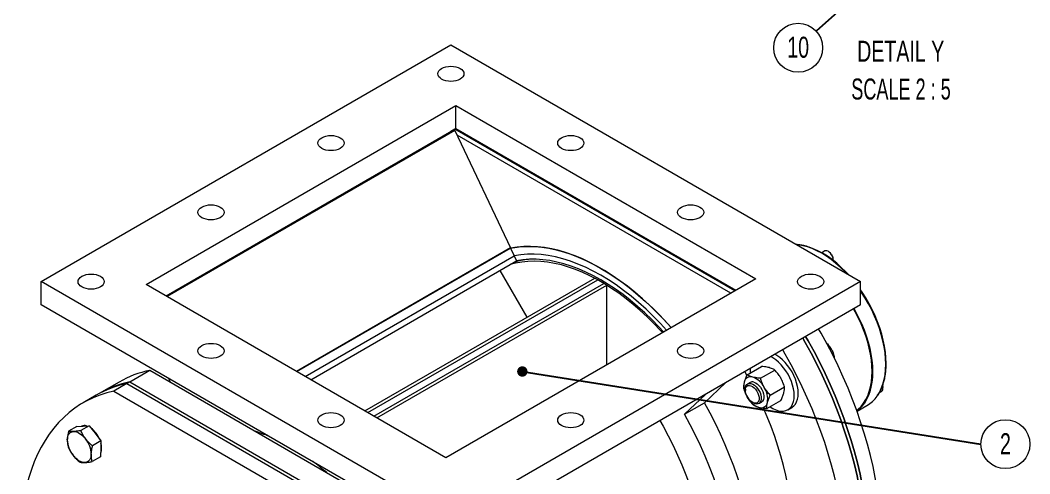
# Model space of a CAD drawing. Header units: millimetres. Extents: x -9396 to 24219, y -4763 to 12641.
# Drawn here: x 543 to 1053, y -635 to -406 of the extents above; entities that cross this region are included whole.
import ezdxf

# ---------------------------------------------------------------- set-up
doc = ezdxf.new("R2010")
doc.units = ezdxf.units.MM
doc.header["$LTSCALE"] = 1000
doc.header["$MEASUREMENT"] = 0
doc.linetypes.add('SLD-Solid', pattern=[0])
for name, color, linetype in [('dim', 1, 'Continuous'), ('FRAME', 179, 'SLD-Solid'), ('text', 7, 'Continuous')]:
    doc.layers.add(name, color=color, linetype=linetype)
doc.styles.add('SLDTEXTSTYLE2', font='TXT', dxfattribs={"width": 0.7})
doc.styles.add('SLDTEXTSTYLE3', font='TXT', dxfattribs={"width": 0.645455})
doc.styles.get("Standard").update_dxf_attribs({"font": 'romans.shx'})
doc.dimstyles.new('ISO-25', dxfattribs={"dimtxt": 2.5, "dimasz": 2.5, "dimexe": 1.25, "dimexo": 0.625, "dimtad": 1, "dimtxsty": 'Standard', "dimcen": 2.5, "dimadec": 0, "dimazin": 0, "dimtfac": 1, "dimtmove": 0, "dimatfit": 3, "dimfxl": 0, "dimarcsym": 0})

# ---------------------------------------------------------------- blocks, each defined once
blk = doc.blocks.new('SW_NOTE_21')
at = {"color": 0, "linetype": 'Continuous', "lineweight": 0, "attachment_point": 2}
for s, insert, char_height, style in [('DETAIL Y', (4.53, 2.73), 2.117, 'SLDTEXTSTYLE2'), ('SCALE 2 : 5', (4.56, -1.09), 2.1167, 'SLDTEXTSTYLE3')]:
    blk.add_mtext(s, dxfattribs=dict(at, insert=insert, char_height=char_height, style=style))
blk = doc.blocks.new('SW_NOTE_22')
at = {"color": 0, "linetype": 'SLD-Solid', "lineweight": 0}
blk.add_circle((-1.83, -1.66), 2.47, dxfattribs=at)
at = {"color": 0, "linetype": 'Continuous', "lineweight": 0, "insert": (-1.83, -0.55), "char_height": 2.117, "attachment_point": 2, "style": 'SLDTEXTSTYLE2'}
blk.add_mtext('10', dxfattribs=at)
blk = doc.blocks.new('SW_NOTE_3')
at = {"color": 0, "linetype": 'SLD-Solid', "lineweight": 0}
blk.add_circle((-0.04, 2.47), 2.47, dxfattribs=at)
at = {"color": 0, "linetype": 'Continuous', "lineweight": 0, "insert": (-0.04, 3.58), "char_height": 2.12, "attachment_point": 2, "style": 'SLDTEXTSTYLE2'}
blk.add_mtext('2', dxfattribs=at)
blk = doc.blocks.new('A$C1A1C7678')
at = {"layer": 'FRAME', "color": 7, "linetype": 'SLD-Solid', "lineweight": 15}
for p, q in [((-39.3, 398.03), (167.74, 517.56)), ((167.74, 517.56), (374.79, 398.03)), ((13.72, 396.58), (170.27, 486.95)), ((170.27, 486.95), (321.76, 399.49)), ((170.27, 475.28), (170.27, 486.95)), ((23.83, 390.74), (170.27, 475.28)), ((169.76, 474.99), (167.74, 473.83)), ((170.27, 475.28), (169.76, 474.99)), ((311.16, 393.37), (169.76, 474.99)), ((170.27, 475.28), (311.66, 393.66)), ((168.15, 473.94), (23.93, 390.69)), ((169.76, 474.42), (24.32, 390.46)), ((167.74, 473.83), (168.15, 473.94)), ((168.15, 473.94), (169.76, 474.42)), ((169.76, 474.42), (197.87, 415.12)), ((309.14, 392.2), (170.91, 472)), ((197.87, 415.12), (89.74, 352.69)), ((89.9, 352.6), (197.94, 414.97)), ((197.94, 414.97), (199.76, 411.12)), ((356.72, 413.5), (355.13, 412.58)), ((94.15, 350.15), (199.76, 411.12)), ((96.98, 348.51), (200.98, 408.55)), ((199.76, 411.12), (200.98, 408.55)), ((360.93, 408.71), (360.95, 409.04)), ((206.24, 380.02), (192.57, 403.69)), ((167.74, 278.51), (-39.3, 398.03)), ((-39.3, 386.37), (-39.3, 398.03)), ((124.32, 332.73), (240.46, 399.78)), ((125.84, 331.86), (241.98, 398.9)), ((321.76, 399.49), (165.22, 309.12)), ((374.79, 398.03), (167.74, 278.51)), ((241.98, 398.9), (240.46, 399.78)), ((245.01, 397.15), (241.98, 398.9)), ((374.79, 386.37), (374.79, 398.03)), ((165.22, 309.12), (13.72, 396.58)), ((128.87, 330.11), (245.01, 397.15)), ((130.38, 329.23), (246.52, 396.28)), ((246.52, 396.28), (245.01, 397.15)), ((246.52, 356.05), (246.52, 396.28)), ((167.74, 266.85), (-39.3, 386.37)), ((374.79, 386.37), (167.74, 266.85)), ((360.33, 361.7), (360.96, 362.06)), ((5.48, 347.4), (15.58, 353.23)), ((15.58, 353.23), (138.11, 282.49)), ((317.35, 350.78), (316.3, 352.61)), ((317.42, 351.02), (324.62, 355.17)), ((324.17, 349.23), (331.37, 353.39)), ((387.66, 355.92), (387.67, 356.46)), ((0.08, 347.33), (-10.02, 341.5)), ((3.97, 346.52), (5.48, 347.4)), ((5.48, 347.4), (128.01, 276.66)), ((26.11, 347.15), (25.16, 349.16)), ((318.98, 347.09), (317.72, 346.36)), ((3.97, 346.52), (-2.6, 342.73)), ((-2.6, 342.73), (119.93, 272)), ((3.97, 346.52), (126.5, 275.79)), ((295.9, 336.84), (306.45, 346.92)), ((316.54, 343.75), (316.54, 343.1)), ((329.13, 340.67), (336.33, 344.82)), ((384.34, 342.03), (385.37, 342.62)), ((-11.53, 340.63), (-18.1, 336.84)), ((-10.02, 341.5), (-11.53, 340.63)), ((285.8, 331.01), (296.35, 341.09)), ((285.8, 331.01), (295.9, 336.84)), ((317.42, 339.95), (317.56, 339.65)), ((320.02, 337.07), (320.57, 336.75)), ((323.43, 336.47), (324.69, 337.19)), ((327.34, 333.89), (334.54, 338.05)), ((337.97, 333.32), (339.99, 334.48)), ((372.97, 332.53), (378.01, 335.44)), ((-21.2, 324.94), (-25.47, 322.48)), ((-21.2, 324.94), (-18.13, 325.09)), ((-15.05, 325.25), (-19.32, 322.78)), ((-18.13, 325.09), (-15.05, 325.25)), ((-15.05, 325.25), (-12.07, 321.42)), ((-9.09, 317.58), (-13.35, 315.12)), ((-12.07, 321.42), (-9.09, 317.58)), ((-9.09, 317.58), (-9.18, 313.6)), ((-9.18, 313.6), (-9.27, 309.61)), ((-9.27, 309.61), (-13.53, 307.15))]:
    blk.add_line(p, q, dxfattribs=at)
at = {"layer": 'FRAME', "color": 7, "linetype": 'SLD-Solid', "lineweight": 15, "flags": 128}
for points in [[(163.07, 500.28), (162.25, 500.86), (161.64, 501.52), (161.26, 502.24), (161.14, 502.98), (161.26, 503.72), (161.64, 504.44), (162.25, 505.1), (163.07, 505.68), (164.07, 506.15), (165.22, 506.5), (166.45, 506.72), (167.74, 506.79), (169.03, 506.72), (170.27, 506.5), (171.41, 506.15), (172.41, 505.68), (173.24, 505.1), (173.85, 504.44), (174.22, 503.72), (174.35, 502.98), (174.22, 502.24), (173.85, 501.52), (173.24, 500.86), (172.41, 500.28), (171.41, 499.81), (170.27, 499.46), (169.03, 499.24), (167.74, 499.17), (166.45, 499.24), (165.22, 499.46), (164.07, 499.81), (163.07, 500.28)], [(102.47, 465.3), (101.65, 465.88), (101.04, 466.54), (100.67, 467.25), (100.54, 468), (100.67, 468.74), (101.04, 469.46), (101.65, 470.12), (102.47, 470.69), (103.48, 471.17), (104.62, 471.52), (105.86, 471.74), (107.15, 471.81), (108.43, 471.74), (109.67, 471.52), (110.82, 471.17), (111.82, 470.69), (112.64, 470.12), (113.25, 469.46), (113.62, 468.74), (113.75, 468), (113.62, 467.25), (113.25, 466.54), (112.64, 465.88), (111.82, 465.3), (110.82, 464.83), (109.67, 464.47), (108.43, 464.26), (107.15, 464.18), (105.86, 464.26), (104.62, 464.47), (103.48, 464.83), (102.47, 465.3)], [(223.67, 465.3), (222.85, 465.88), (222.24, 466.54), (221.86, 467.25), (221.74, 468), (221.86, 468.74), (222.24, 469.46), (222.85, 470.12), (223.67, 470.69), (224.67, 471.17), (225.81, 471.52), (227.05, 471.74), (228.34, 471.81), (229.63, 471.74), (230.87, 471.52), (232.01, 471.17), (233.01, 470.69), (233.83, 470.12), (234.44, 469.46), (234.82, 468.74), (234.95, 468), (234.82, 467.25), (234.44, 466.54), (233.83, 465.88), (233.01, 465.3), (232.01, 464.83), (230.87, 464.47), (229.63, 464.26), (228.34, 464.18), (227.05, 464.26), (225.81, 464.47), (224.67, 464.83), (223.67, 465.3)], [(51.22, 435.71), (52.04, 435.13), (52.65, 434.47), (53.03, 433.76), (53.15, 433.02), (53.03, 432.27), (52.65, 431.56), (52.04, 430.9), (51.22, 430.32), (50.22, 429.84), (49.08, 429.49), (47.84, 429.28), (46.55, 429.2), (45.26, 429.28), (44.02, 429.49), (42.88, 429.84), (41.88, 430.32), (41.06, 430.9), (40.45, 431.56), (40.07, 432.27), (39.94, 433.02), (40.07, 433.76), (40.45, 434.47), (41.06, 435.13), (41.88, 435.71), (42.88, 436.19), (44.02, 436.54), (45.26, 436.76), (46.55, 436.83), (47.84, 436.76), (49.08, 436.54), (50.22, 436.19), (51.22, 435.71)], [(284.27, 430.32), (283.45, 430.9), (282.84, 431.56), (282.46, 432.27), (282.33, 433.02), (282.46, 433.76), (282.84, 434.47), (283.45, 435.13), (284.27, 435.71), (285.27, 436.19), (286.41, 436.54), (287.65, 436.76), (288.94, 436.83), (290.23, 436.76), (291.47, 436.54), (292.61, 436.19), (293.61, 435.71), (294.43, 435.13), (295.04, 434.47), (295.42, 433.76), (295.54, 433.02), (295.42, 432.27), (295.04, 431.56), (294.43, 430.9), (293.61, 430.32), (292.61, 429.84), (291.47, 429.49), (290.23, 429.28), (288.94, 429.2), (287.65, 429.28), (286.41, 429.49), (285.27, 429.84), (284.27, 430.32)], [(197.44, 414.87), (200.1, 415.34), (203.37, 415.71), (206.73, 415.84), (210.18, 415.75), (213.69, 415.42), (217.27, 414.87), (220.91, 414.09), (224.6, 413.08), (228.33, 411.84), (232.09, 410.39), (235.88, 408.72), (239.68, 406.83), (243.49, 404.73), (247.3, 402.43), (251.11, 399.92), (254.89, 397.23), (258.65, 394.34), (262.38, 391.26), (266.07, 388.02), (269.71, 384.6), (273.29, 381.02), (276.8, 377.28), (279.02, 374.82)], [(279.02, 374.82), (278.99, 374.84), (275.47, 378.72), (271.88, 382.45), (268.23, 386.02), (264.52, 389.41), (260.76, 392.63), (256.96, 395.66), (253.13, 398.5), (249.29, 401.15), (245.42, 403.59), (241.56, 405.82), (237.7, 407.84), (233.85, 409.64), (230.02, 411.22), (226.22, 412.57), (222.46, 413.69), (218.75, 414.58), (215.1, 415.23), (211.51, 415.65), (207.99, 415.84), (204.55, 415.78), (201.2, 415.49), (197.94, 414.97)], [(367.81, 402.06), (366.97, 402.95), (364.68, 405.18), (362.35, 407.25), (359.97, 409.14), (357.57, 410.84), (355.16, 412.34), (352.74, 413.63), (350.34, 414.71), (347.97, 415.56), (345.63, 416.18), (343.35, 416.58), (342.51, 416.67)], [(368.63, 401.59), (367.31, 402.99), (365.04, 405.21), (362.72, 407.27), (360.37, 409.14), (357.98, 410.83), (355.58, 412.32), (353.19, 413.6), (350.8, 414.66), (348.72, 415.42)], [(360.23, 411.46), (360.16, 411.58), (359.61, 412.35), (358.98, 412.97), (358.31, 413.41), (357.65, 413.64), (357.05, 413.62), (356.72, 413.5)], [(274.65, 372.29), (273.74, 373.28), (270.35, 376.84), (266.9, 380.23), (263.39, 383.47), (259.84, 386.53), (256.24, 389.42), (252.62, 392.12), (248.98, 394.63), (245.32, 396.94), (241.66, 399.06), (238, 400.96), (234.36, 402.66), (230.74, 404.14), (227.15, 405.4), (223.59, 406.44), (220.08, 407.26), (216.63, 407.85), (213.24, 408.21), (209.92, 408.35), (206.68, 408.25), (203.52, 407.93), (200.46, 407.38), (197.75, 406.68)], [(276.75, 373.5), (273.61, 376.9), (270.01, 380.6), (266.34, 384.12), (262.62, 387.46), (258.85, 390.62), (255.04, 393.58), (251.21, 396.34), (247.35, 398.89), (243.49, 401.23), (239.63, 403.35), (235.77, 405.25), (231.94, 406.92), (228.13, 408.35), (224.36, 409.54), (220.64, 410.5), (216.97, 411.22), (213.37, 411.69), (209.84, 411.91), (206.39, 411.89), (203.03, 411.63), (199.76, 411.12)], [(276.75, 373.5), (273.61, 376.9), (270.01, 380.6), (266.34, 384.12), (262.62, 387.46), (258.85, 390.62), (255.04, 393.58), (251.21, 396.34), (247.35, 398.89), (243.49, 401.23), (239.63, 403.35), (235.77, 405.25), (231.94, 406.92), (228.13, 408.35), (224.36, 409.54), (220.64, 410.5), (216.97, 411.22), (213.37, 411.69), (209.84, 411.91), (206.39, 411.89), (203.03, 411.63), (199.76, 411.12)], [(275.22, 372.62), (272.77, 375.27), (269.27, 378.85), (265.7, 382.27), (262.08, 385.52), (258.42, 388.59), (254.72, 391.46), (250.99, 394.15), (247.24, 396.63), (243.49, 398.9), (239.74, 400.96), (235.99, 402.8), (232.26, 404.43), (228.56, 405.82), (224.9, 406.99), (221.28, 407.92), (217.71, 408.62), (214.21, 409.08), (210.78, 409.3), (207.42, 409.29), (204.15, 409.04), (200.98, 408.55)], [(-9.38, 400.73), (-8.56, 400.15), (-7.95, 399.49), (-7.57, 398.78), (-7.44, 398.03), (-7.57, 397.29), (-7.95, 396.57), (-8.56, 395.91), (-9.38, 395.34), (-10.38, 394.86), (-11.52, 394.51), (-12.76, 394.29), (-14.05, 394.22), (-15.34, 394.29), (-16.58, 394.51), (-17.72, 394.86), (-18.72, 395.34), (-19.54, 395.91), (-20.15, 396.57), (-20.53, 397.29), (-20.65, 398.03), (-20.53, 398.78), (-20.15, 399.49), (-19.54, 400.15), (-18.72, 400.73), (-17.72, 401.2), (-16.58, 401.56), (-15.34, 401.77), (-14.05, 401.85), (-12.76, 401.77), (-11.52, 401.56), (-10.38, 401.2), (-9.38, 400.73)], [(344.87, 395.34), (344.04, 395.91), (343.43, 396.57), (343.06, 397.29), (342.93, 398.03), (343.06, 398.78), (343.43, 399.49), (344.04, 400.15), (344.87, 400.73), (345.87, 401.2), (347.01, 401.56), (348.25, 401.77), (349.54, 401.85), (350.82, 401.77), (352.06, 401.56), (353.21, 401.2), (354.21, 400.73), (355.03, 400.15), (355.64, 399.49), (356.02, 398.78), (356.14, 398.03), (356.02, 397.29), (355.64, 396.57), (355.03, 395.91), (354.21, 395.34), (353.21, 394.86), (352.06, 394.51), (350.82, 394.29), (349.54, 394.22), (348.25, 394.29), (347.01, 394.51), (345.87, 394.86), (344.87, 395.34)], [(387.67, 356.74), (387.58, 359.57), (387.31, 362.47), (386.86, 365.45), (386.24, 368.49), (385.45, 371.56), (384.49, 374.65), (383.37, 377.75), (382.09, 380.83), (380.67, 383.89), (379.1, 386.89), (377.41, 389.83), (375.59, 392.69), (374.79, 393.87)], [(387.48, 356.36), (387.39, 359.2), (387.12, 362.13), (386.67, 365.14), (386.04, 368.19), (385.24, 371.29), (384.28, 374.4), (383.15, 377.52), (381.86, 380.63), (380.43, 383.7), (378.85, 386.73), (377.14, 389.69), (375.31, 392.57), (374.79, 393.34)], [(372.8, 332.98), (373.6, 333.63), (375.02, 335.04), (376.3, 336.65), (377.42, 338.45), (378.38, 340.43), (379.17, 342.59), (379.79, 344.91), (380.23, 347.37), (380.5, 349.97), (380.59, 352.68), (380.5, 355.5), (380.23, 358.41), (379.79, 361.38), (379.17, 364.42), (378.38, 367.49), (377.42, 370.58), (376.3, 373.68), (375.02, 376.76), (373.6, 379.81), (372.03, 382.81), (371.19, 384.3)], [(371.37, 384.4), (372.22, 382.9), (373.79, 379.87), (375.23, 376.8), (376.52, 373.69), (377.64, 370.58), (378.61, 367.46), (379.41, 364.36), (380.03, 361.31), (380.48, 358.31), (380.75, 355.38), (380.84, 352.54), (380.75, 349.8), (380.48, 347.18), (380.03, 344.7), (379.41, 342.36), (378.61, 340.19), (377.64, 338.19), (376.52, 336.37), (375.23, 334.75), (373.79, 333.34), (372.93, 332.63)], [(353.58, 196.82), (354.85, 197.58), (357.84, 199.57), (360.69, 201.77), (363.42, 204.18), (365.99, 206.8), (368.43, 209.62), (370.71, 212.64), (372.84, 215.85), (374.81, 219.24), (376.62, 222.82), (378.27, 226.57), (379.75, 230.49), (381.06, 234.58), (382.21, 238.82), (383.17, 243.2), (383.97, 247.73), (384.59, 252.4), (385.03, 257.19), (385.3, 262.1), (385.39, 267.12), (385.3, 272.24), (385.03, 277.46), (384.59, 282.76), (383.97, 288.15), (383.17, 293.59), (382.21, 299.1), (381.06, 304.66), (379.75, 310.26), (378.27, 315.89), (376.62, 321.55), (374.81, 327.21), (372.84, 332.88), (370.71, 338.55), (368.43, 344.2), (365.99, 349.83), (363.42, 355.43), (360.69, 360.98), (357.84, 366.49), (354.85, 371.93), (353.59, 374.13)], [(345.51, 369.47), (346.77, 367.26), (349.76, 361.82), (352.62, 356.32), (355.34, 350.76), (357.91, 345.17), (360.35, 339.54), (362.63, 333.89), (364.76, 328.22), (366.73, 322.55), (368.54, 316.88), (370.19, 311.23), (371.67, 305.6), (372.98, 300), (374.13, 294.44), (375.1, 288.93), (375.89, 283.48), (376.51, 278.1), (376.95, 272.8), (377.22, 267.58), (377.31, 262.46), (377.22, 257.43), (376.95, 252.52), (376.51, 247.73), (375.89, 243.07), (375.1, 238.54), (374.13, 234.15), (372.98, 229.91), (371.67, 225.83), (370.19, 221.91), (368.54, 218.16), (366.73, 214.58), (364.76, 211.18), (362.63, 207.97), (360.35, 204.96), (357.91, 202.14), (355.34, 199.52), (352.62, 197.1), (349.76, 194.9), (346.77, 192.91), (345.5, 192.16)], [(345.5, 192.16), (346.77, 192.91), (349.76, 194.9), (352.62, 197.1), (355.34, 199.52), (357.91, 202.14), (360.35, 204.96), (362.63, 207.97), (364.76, 211.18), (366.73, 214.58), (368.54, 218.16), (370.19, 221.91), (371.67, 225.83), (372.98, 229.91), (374.13, 234.15), (375.1, 238.54), (375.89, 243.07), (376.51, 247.73), (376.95, 252.52), (377.22, 257.43), (377.31, 262.46), (377.22, 267.58), (376.95, 272.8), (376.51, 278.1), (375.89, 283.48), (375.1, 288.93), (374.13, 294.44), (372.98, 300), (371.67, 305.6), (370.19, 311.23), (368.54, 316.88), (366.73, 322.55), (364.76, 328.22), (362.63, 333.89), (360.35, 339.54), (357.91, 345.17), (355.34, 350.76), (352.62, 356.32), (349.76, 361.82), (346.77, 367.26), (345.51, 369.47)], [(347.02, 370.34), (348.28, 368.14), (351.27, 362.7), (354.13, 357.19), (356.85, 351.64), (359.43, 346.04), (361.86, 340.41), (364.14, 334.76), (366.27, 329.09), (368.24, 323.42), (370.06, 317.76), (371.7, 312.1), (373.18, 306.47), (374.5, 300.87), (375.64, 295.31), (376.61, 289.8), (377.41, 284.36), (378.03, 278.98), (378.47, 273.67), (378.74, 268.45), (378.83, 263.33), (378.74, 258.31), (378.47, 253.4), (378.03, 248.61), (377.41, 243.94), (376.61, 239.41), (375.64, 235.03), (374.5, 230.79), (373.18, 226.7), (371.7, 222.78), (370.06, 219.03), (368.24, 215.45), (366.27, 212.06), (364.14, 208.85), (361.86, 205.83), (359.43, 203.01), (356.85, 200.39), (354.13, 197.98), (351.27, 195.78), (348.28, 193.79), (347.02, 193.03)], [(347.02, 193.03), (348.28, 193.79), (351.27, 195.78), (354.13, 197.98), (356.85, 200.39), (359.43, 203.01), (361.86, 205.83), (364.14, 208.85), (366.27, 212.06), (368.24, 215.45), (370.06, 219.03), (371.7, 222.78), (373.18, 226.7), (374.5, 230.79), (375.64, 235.03), (376.61, 239.41), (377.41, 243.94), (378.03, 248.61), (378.47, 253.4), (378.74, 258.31), (378.83, 263.33), (378.74, 268.45), (378.47, 273.67), (378.03, 278.98), (377.41, 284.36), (376.61, 289.8), (375.64, 295.31), (374.5, 300.87), (373.18, 306.47), (371.7, 312.1), (370.06, 317.76), (368.24, 323.42), (366.27, 329.09), (364.14, 334.76), (361.86, 340.41), (359.43, 346.04), (356.85, 351.64), (354.13, 357.19), (351.27, 362.7), (348.28, 368.14), (347.02, 370.34)], [(51.22, 365.75), (52.04, 365.17), (52.65, 364.51), (53.03, 363.8), (53.15, 363.05), (53.03, 362.31), (52.65, 361.59), (52.04, 360.93), (51.22, 360.35), (50.22, 359.88), (49.08, 359.53), (47.84, 359.31), (46.55, 359.24), (45.26, 359.31), (44.02, 359.53), (42.88, 359.88), (41.88, 360.35), (41.06, 360.93), (40.45, 361.59), (40.07, 362.31), (39.94, 363.05), (40.07, 363.8), (40.45, 364.51), (41.06, 365.17), (41.88, 365.75), (42.88, 366.22), (44.02, 366.57), (45.26, 366.79), (46.55, 366.86), (47.84, 366.79), (49.08, 366.57), (50.22, 366.22), (51.22, 365.75)], [(293.61, 365.75), (294.43, 365.17), (295.04, 364.51), (295.42, 363.8), (295.54, 363.05), (295.42, 362.31), (295.04, 361.59), (294.43, 360.93), (293.61, 360.35), (292.61, 359.88), (291.47, 359.53), (290.23, 359.31), (288.94, 359.24), (287.65, 359.31), (286.41, 359.53), (285.27, 359.88), (284.27, 360.35), (283.45, 360.93), (282.84, 361.59), (282.46, 362.31), (282.33, 363.05), (282.46, 363.8), (282.84, 364.51), (283.45, 365.17), (284.27, 365.75), (285.27, 366.22), (286.41, 366.57), (287.65, 366.79), (288.94, 366.86), (290.23, 366.79), (291.47, 366.57), (292.61, 366.22), (293.61, 365.75)], [(319.9, 180.43), (323.48, 181.31), (326.95, 182.42), (330.31, 183.75), (333.55, 185.31), (336.67, 187.08), (339.66, 189.07), (342.52, 191.27), (345.24, 193.69), (347.81, 196.31), (350.25, 199.13), (352.53, 202.14), (354.66, 205.35), (356.63, 208.75), (358.44, 212.33), (360.09, 216.08), (361.57, 220), (362.88, 224.08), (364.03, 228.32), (365, 232.71), (365.79, 237.24), (366.41, 241.9), (366.86, 246.69), (367.12, 251.6), (367.21, 256.63), (367.12, 261.75), (366.86, 266.97), (366.41, 272.27), (365.79, 277.65), (365, 283.1), (364.03, 288.61), (362.88, 294.17), (361.57, 299.77), (360.09, 305.4), (358.44, 311.05), (356.63, 316.72), (354.66, 322.39), (352.53, 328.06), (350.25, 333.71), (347.81, 339.34), (345.24, 344.93), (342.52, 350.49), (339.66, 355.99), (336.67, 361.43), (335.41, 363.64)], [(341.23, 340.51), (341.14, 342.2), (340.87, 343.97), (340.42, 345.79), (339.8, 347.63), (339.02, 349.46), (338.1, 351.24), (337.05, 352.95), (335.88, 354.57), (334.62, 356.06), (333.28, 357.4), (331.89, 358.56), (330.48, 359.54), (329.37, 360.15)], [(343.25, 341.68), (343.16, 343.37), (342.89, 345.14), (342.44, 346.96), (341.82, 348.8), (341.04, 350.62), (340.12, 352.41), (339.07, 354.12), (337.9, 355.74), (336.64, 357.22), (335.3, 358.56), (333.91, 359.73), (332.49, 360.71), (331.39, 361.32)], [(383.19, 340.27), (384.28, 342.02), (385.24, 344.02), (386.04, 346.19), (386.67, 348.53), (387.12, 351.01), (387.39, 353.63), (387.48, 356.36)], [(320.78, 347.26), (321.64, 346.91), (322.52, 346.35), (323.36, 345.59), (324.13, 344.67), (324.79, 343.63), (325.31, 342.52), (325.67, 341.39), (325.86, 340.3), (325.85, 339.29), (325.66, 338.42), (325.29, 337.72), (324.75, 337.23), (324.69, 337.19)], [(-2.6, 342.73), (-6.17, 341.85), (-9.64, 340.74), (-13, 339.41), (-16.24, 337.86), (-19.36, 336.08), (-22.35, 334.09), (-25.21, 331.89), (-27.93, 329.47), (-30.51, 326.86), (-32.94, 324.04), (-35.22, 321.02), (-37.35, 317.81), (-39.32, 314.41), (-41.13, 310.84), (-42.78, 307.09), (-44.26, 303.16), (-45.58, 299.08), (-46.72, 294.84), (-47.69, 290.45), (-48.48, 285.92), (-49.1, 281.26), (-49.55, 276.47), (-49.81, 271.56), (-49.9, 266.54), (-49.81, 261.41), (-49.55, 256.2), (-49.1, 250.89), (-48.48, 245.51), (-47.69, 240.06), (-46.72, 234.56), (-45.58, 229), (-44.26, 223.4), (-42.78, 217.77), (-41.13, 212.11), (-39.32, 206.44), (-37.48, 201.13)], [(316.54, 343.75), (316.61, 344.59), (316.87, 345.4), (317.3, 346.03), (317.88, 346.45), (318.59, 346.62), (319.39, 346.56), (320.25, 346.25), (321.13, 345.72), (321.97, 344.98), (322.76, 344.08), (323.44, 343.06), (323.98, 341.96), (324.37, 340.83), (324.58, 339.73), (324.6, 338.71), (324.44, 337.81), (324.09, 337.08), (323.58, 336.56), (322.93, 336.26), (322.17, 336.21), (321.33, 336.39), (320.57, 336.75)], [(316.54, 343), (316.61, 343.89), (316.87, 344.62), (317.29, 345.17), (317.87, 345.5), (318.56, 345.59), (319.33, 345.44), (320.13, 345.05), (320.93, 344.45), (321.68, 343.67), (322.34, 342.75), (322.88, 341.74), (323.26, 340.7), (323.47, 339.67), (323.49, 338.73), (323.32, 337.91), (322.98, 337.26), (322.47, 336.82), (321.84, 336.61), (321.1, 336.64), (320.31, 336.92), (319.5, 337.41), (318.72, 338.11), (318.01, 338.96), (317.41, 339.93), (316.95, 340.97), (316.65, 342.01), (316.54, 343)], [(386.09, 344.23), (386, 345.05), (385.9, 345.46)], [(295.9, 182.95), (298.73, 184.9), (301.42, 187.08), (303.96, 189.46), (306.36, 192.06), (308.61, 194.86), (310.7, 197.86), (312.63, 201.05), (314.4, 204.43), (316, 207.99), (317.43, 211.72), (318.69, 215.62), (319.77, 219.69), (320.68, 223.9), (321.4, 228.26), (321.95, 232.75), (322.31, 237.37), (322.5, 242.12), (322.5, 246.97), (322.31, 251.92), (321.95, 256.96), (321.4, 262.08), (320.68, 267.28), (319.77, 272.54), (318.69, 277.85), (317.43, 283.21), (316, 288.59), (314.4, 294), (312.63, 299.42), (310.7, 304.84), (308.61, 310.26), (306.36, 315.65), (303.96, 321.02), (301.42, 326.35), (298.73, 331.62), (295.9, 336.84)], [(329.03, 334.78), (329.05, 334.77), (330.48, 333.9), (331.89, 333.24), (333.28, 332.8), (334.62, 332.6), (335.88, 332.63), (337.05, 332.89), (338.1, 333.39), (339.02, 334.11), (339.8, 335.04), (340.42, 336.16), (340.87, 337.47), (341.14, 338.92), (341.23, 340.51)], [(339.99, 334.48), (340.12, 334.56), (341.04, 335.28), (341.82, 336.21), (342.44, 337.33), (342.89, 338.63), (343.16, 340.09), (343.25, 341.68)], [(111.82, 330.77), (112.64, 330.19), (113.25, 329.53), (113.62, 328.81), (113.75, 328.07), (113.62, 327.32), (113.25, 326.61), (112.64, 325.95), (111.82, 325.37), (110.82, 324.9), (109.67, 324.55), (108.43, 324.33), (107.15, 324.26), (105.86, 324.33), (104.62, 324.55), (103.48, 324.9), (102.47, 325.37), (101.65, 325.95), (101.04, 326.61), (100.67, 327.32), (100.54, 328.07), (100.67, 328.81), (101.04, 329.53), (101.65, 330.19), (102.47, 330.77), (103.48, 331.24), (104.62, 331.59), (105.86, 331.81), (107.15, 331.88), (108.43, 331.81), (109.67, 331.59), (110.82, 331.24), (111.82, 330.77)], [(223.67, 325.37), (222.85, 325.95), (222.24, 326.61), (221.86, 327.32), (221.74, 328.07), (221.86, 328.81), (222.24, 329.53), (222.85, 330.19), (223.67, 330.77), (224.67, 331.24), (225.81, 331.59), (227.05, 331.81), (228.34, 331.88), (229.63, 331.81), (230.87, 331.59), (232.01, 331.24), (233.01, 330.77), (233.83, 330.19), (234.44, 329.53), (234.82, 328.81), (234.95, 328.07), (234.82, 327.32), (234.44, 326.61), (233.83, 325.95), (233.01, 325.37), (232.01, 324.9), (230.87, 324.55), (229.63, 324.33), (228.34, 324.26), (227.05, 324.33), (225.81, 324.55), (224.67, 324.9), (223.67, 325.37)], [(340.19, 272.22), (340.1, 276.69), (339.84, 281.25), (339.39, 285.89), (338.76, 290.61), (337.96, 295.39), (336.99, 300.22), (335.84, 305.09), (334.52, 310), (333.04, 314.93), (331.39, 319.86), (329.58, 324.8), (327.62, 329.72), (325.74, 334.1)], [(273.38, 327.83), (275, 324.97), (277.59, 320.16), (280.03, 315.3), (282.33, 310.4), (284.48, 305.46), (286.48, 300.49), (288.32, 295.51), (289.99, 290.53), (291.5, 285.55), (292.84, 280.6), (294.01, 275.68), (295, 270.8), (295.82, 265.97), (296.45, 261.21), (296.91, 256.52), (297.18, 251.92), (297.27, 247.41), (297.18, 243.01), (296.9, 238.72), (296.45, 234.56), (295.81, 230.54), (294.99, 226.65), (294, 222.92), (292.83, 219.35), (291.49, 215.94), (289.97, 212.72), (288.29, 209.67), (286.45, 206.82), (284.45, 204.16), (282.3, 201.71), (280, 199.46), (277.55, 197.42), (274.97, 195.61), (273.38, 194.64)], [(285.8, 177.12), (288.63, 179.07), (291.32, 181.25), (293.86, 183.63), (296.26, 186.23), (298.51, 189.03), (300.6, 192.03), (302.53, 195.22), (304.3, 198.6), (305.9, 202.16), (307.33, 205.89), (308.59, 209.79), (309.67, 213.86), (310.58, 218.07), (311.3, 222.43), (311.85, 226.92), (312.21, 231.54), (312.4, 236.29), (312.4, 241.14), (312.21, 246.09), (311.85, 251.13), (311.3, 256.25), (310.58, 261.45), (309.67, 266.71), (308.59, 272.02), (307.33, 277.38), (305.9, 282.76), (304.3, 288.17), (302.53, 293.59), (300.6, 299.01), (298.51, 304.43), (296.26, 309.82), (293.86, 315.19), (291.32, 320.52), (288.63, 325.79), (285.8, 331.01)], [(-26.1, 318.18), (-26.03, 319.05), (-25.85, 319.84), (-25.58, 320.54), (-25.21, 321.14), (-24.75, 321.62), (-24.21, 321.98), (-23.61, 322.22), (-22.93, 322.32)], [(-22.93, 322.32), (-22.22, 322.29), (-21.46, 322.12), (-20.68, 321.83), (-19.88, 321.4), (-19.1, 320.87), (-18.32, 320.22), (-17.58, 319.47), (-16.88, 318.64)], [(-17.15, 306.68), (-17.87, 306.71), (-18.63, 306.88), (-19.41, 307.17), (-20.2, 307.6), (-20.99, 308.13), (-21.76, 308.78), (-22.51, 309.53), (-23.21, 310.36)], [(-13.98, 310.82), (-14.06, 309.95), (-14.23, 309.16), (-14.51, 308.46), (-14.87, 307.86), (-15.33, 307.38), (-15.87, 307.02), (-16.48, 306.78), (-17.15, 306.68)]]:
    blk.add_lwpolyline(points, dxfattribs=at)
at = {"layer": 'FRAME', "color": 7, "linetype": 'SLD-Solid', "lineweight": 15}
for centre, radius, start, end in [((211.09, 369.51), 39.97, 96.0314, 106.4431), ((355.88, 408.86), 5.07, 2.0284, 30.9007), ((26.32, 301.68), 52.65, 101.7718, 119.8946), ((334.08, 353.31), 15.07, 176.6828, 185.115), ((16.22, 295.85), 52.65, 101.7718, 119.8946), ((326.62, 345.52), 10.79, 170.4028, 212.9345), ((319.2, 346.7), 3.28, 71.3414, 169.1896), ((320.07, 345.07), 2.29, 72.0114, 118.4301), ((316.56, 339.73), 10.74, 27.1948, 69.8863), ((14.71, 294.98), 52.65, 101.7718, 119.8946), ((317.05, 338.77), 10.79, 350.4028, 32.9345), ((384.36, 344.04), 1.74, 305.3793, 5.9329), ((327.11, 344.56), 10.74, 207.1948, 249.8863), ((324.47, 337.58), 3.28, 251.3414, 349.1896), ((369.72, 349.53), 16.35, 300.4668, 325.4942), ((-17.47, 321.69), 3.65, 73.2382, 112.4859), ((-22.19, 313.3), 13.44, 22.7271, 53.0705), ((44.09, 244.18), 82.1, 67.2173, 72.4006), ((-13.13, 318.53), 12.97, 181.5559, 219.0477), ((-26.95, 310.47), 12.97, 1.5559, 39.0477), ((-16.42, 314.23), 7.66, 340.0592, 17.3285), ((16.4, 196.22), 137.68, 49.958, 53.6489)]:
    blk.add_arc(centre, radius, start, end, dxfattribs=at)
for points, knots in [([(348.56, 415.51), (348.06, 415.66), (346.9, 416.04), (345.09, 416.43), (343.53, 416.68), (342.64, 416.72), (342.39, 416.74)], [0, 0, 0, 0, 0.234801, 0.552856, 0.872389, 1, 1, 1, 1]), ([(360.99, 409.3), (360.99, 409.42), (360.98, 409.71), (360.88, 410.16), (360.71, 410.68), (360.52, 411.13), (360.36, 411.41), (360.3, 411.52)], [0, 0, 0, 0, 0.173273, 0.402954, 0.604609, 0.851029, 1, 1, 1, 1]), ([(357.45, 367.14), (357.5, 367.1), (357.85, 366.76), (358.16, 366.39), (358.42, 366.07)], [0, 0, 0, 0, 0.139165, 1, 1, 1, 1]), ([(358.42, 366.07), (358.49, 365.98), (358.8, 365.61), (359.31, 364.92), (359.92, 363.99), (360.47, 363.03), (360.79, 362.38), (360.96, 362.06)], [0, 0, 0, 0, 0.0700641, 0.2998191, 0.5308357, 0.7650278, 1, 1, 1, 1]), ([(360.96, 362.06), (361.08, 361.61), (361.28, 360.95), (361.44, 359.98), (361.52, 359.46), (361.54, 359.17), (361.54, 359.14)], [0, 0, 0, 0, 0.4848221, 0.7292543, 0.9744768, 1, 1, 1, 1]), ([(328.54, 354.59), (328.22, 354.67), (327.05, 354.95), (325.64, 355.08), (324.62, 355.17)], [0, 0, 0, 0, 0.2686336, 1, 1, 1, 1]), ([(331.37, 353.39), (331.17, 353.51), (330.39, 353.98), (329.32, 354.33), (328.54, 354.59)], [0, 0, 0, 0, 0.257551, 1, 1, 1, 1]), ([(334.39, 349.42), (334.33, 349.52), (333.88, 350.28), (332.93, 351.66), (331.89, 352.81), (331.37, 353.39)], [0, 0, 0, 0, 0.0700986, 0.5307888, 1, 1, 1, 1]), ([(383.33, 340.41), (383.39, 340.49), (383.83, 341.07), (384.53, 342.29), (385.4, 344.08), (386.13, 346.01), (386.73, 348.06), (387.18, 350.22), (387.49, 352.5), (387.65, 354.4), (387.66, 355.57), (387.66, 355.92)], [0, 0, 0, 0, 0.021242, 0.152929, 0.284719, 0.416568, 0.548429, 0.680263, 0.812035, 0.943713, 1, 1, 1, 1]), ([(315.98, 347.32), (315.96, 347.24), (315.8, 346.63), (315.62, 345.55), (315.62, 344.68), (315.62, 344.24)], [0, 0, 0, 0, 0.0700986, 0.5307888, 1, 1, 1, 1]), ([(317.42, 351.02), (317.12, 350.38), (316.52, 349.09), (316.16, 347.91), (315.98, 347.32)], [0, 0, 0, 0, 0.495458, 1, 1, 1, 1]), ([(320.25, 349.81), (319.95, 349.9), (318.84, 350.22), (318.02, 350.68), (317.42, 351.02)], [0, 0, 0, 0, 0.268634, 1, 1, 1, 1]), ([(324.17, 349.23), (323.81, 349.26), (322.39, 349.37), (321.16, 349.62), (320.25, 349.81)], [0, 0, 0, 0, 0.257551, 1, 1, 1, 1]), ([(326.11, 344.64), (326.05, 344.74), (325.61, 345.51), (324.89, 347.03), (324.41, 348.49), (324.17, 349.23)], [0, 0, 0, 0, 0.070099, 0.530789, 1, 1, 1, 1]), ([(336.33, 344.82), (336.08, 345.61), (335.57, 347.19), (334.79, 348.67), (334.39, 349.42)], [0, 0, 0, 0, 0.495458, 1, 1, 1, 1]), ([(315.62, 344.24), (315.87, 343.46), (316.32, 342.06), (317, 340.75), (317.3, 340.18)], [0, 0, 0, 0, 0.561214, 1, 1, 1, 1]), ([(329.13, 340.67), (328.58, 341.28), (327.46, 342.5), (326.56, 343.92), (326.11, 344.64)], [0, 0, 0, 0, 0.495458, 1, 1, 1, 1]), ([(335.98, 341.75), (336, 341.83), (336.15, 342.43), (336.34, 343.51), (336.33, 344.38), (336.33, 344.82)], [0, 0, 0, 0, 0.070099, 0.530789, 1, 1, 1, 1]), ([(386.14, 344.49), (386.13, 344.61), (386.12, 344.9), (386.05, 345.27), (385.96, 345.51), (385.94, 345.58)], [0, 0, 0, 0, 0.3493291, 0.8123806, 1, 1, 1, 1]), ([(317.56, 339.65), (317.62, 339.55), (318.07, 338.78), (319.03, 337.4), (320.06, 336.26), (320.59, 335.68)], [0, 0, 0, 0, 0.070099, 0.530789, 1, 1, 1, 1]), ([(327.34, 333.89), (327.33, 334.36), (327.32, 335.29), (327.57, 336.41), (327.69, 336.97)], [0, 0, 0, 0, 0.495458, 1, 1, 1, 1]), ([(327.69, 336.97), (327.72, 337.05), (327.88, 337.66), (328.3, 338.87), (328.85, 340.07), (329.13, 340.67)], [0, 0, 0, 0, 0.070099, 0.530789, 1, 1, 1, 1]), ([(334.54, 338.05), (334.84, 338.69), (335.43, 339.97), (335.79, 341.15), (335.98, 341.75)], [0, 0, 0, 0, 0.495458, 1, 1, 1, 1]), ([(323.42, 334.47), (323.12, 334.56), (322.01, 334.88), (321.19, 335.34), (320.59, 335.68)], [0, 0, 0, 0, 0.268634, 1, 1, 1, 1]), ([(327.34, 333.89), (326.97, 333.92), (325.56, 334.03), (324.33, 334.28), (323.42, 334.47)], [0, 0, 0, 0, 0.257551, 1, 1, 1, 1]), ([(-25.47, 322.48), (-25.6, 321.91), (-25.79, 321.06), (-25.96, 319.95), (-26.06, 319.08), (-26.09, 318.5), (-26.1, 318.18)], [0, 0, 0, 0, 0.382047, 0.574663, 0.767903, 1, 1, 1, 1]), ([(-22.93, 322.32), (-23.01, 322.32), (-23.32, 322.3), (-23.83, 322.3), (-24.43, 322.33), (-24.98, 322.39), (-25.31, 322.45), (-25.47, 322.48)], [0, 0, 0, 0, 0.0700641, 0.2998191, 0.5308357, 0.7650278, 1, 1, 1, 1]), ([(-19.32, 322.78), (-19.64, 322.73), (-20.3, 322.61), (-21.23, 322.48), (-22.12, 322.37), (-22.66, 322.34), (-22.93, 322.32)], [0, 0, 0, 0, 0.247269, 0.495363, 0.746874, 1, 1, 1, 1]), ([(-16.88, 318.64), (-16.95, 318.73), (-17.25, 319.12), (-17.74, 319.83), (-18.33, 320.79), (-18.85, 321.78), (-19.16, 322.45), (-19.32, 322.78)], [0, 0, 0, 0, 0.070064, 0.299819, 0.530836, 0.765028, 1, 1, 1, 1]), ([(-26.1, 318.18), (-26.1, 317.92), (-26.1, 317.39), (-26.05, 316.64), (-25.96, 315.92), (-25.83, 315.2), (-25.71, 314.74), (-25.65, 314.5)], [0, 0, 0, 0, 0.195307, 0.391434, 0.58977, 0.78871, 1, 1, 1, 1]), ([(-13.35, 315.12), (-13.67, 315.38), (-14.31, 315.91), (-15.22, 316.77), (-16.09, 317.67), (-16.61, 318.32), (-16.88, 318.64)], [0, 0, 0, 0, 0.247269, 0.495363, 0.746874, 1, 1, 1, 1]), ([(-25.65, 314.5), (-25.49, 314.15), (-25.16, 313.44), (-24.59, 312.39), (-23.95, 311.36), (-23.46, 310.69), (-23.21, 310.36)], [0, 0, 0, 0, 0.2472686, 0.4953626, 0.746874, 1, 1, 1, 1]), ([(-13.98, 310.82), (-13.97, 311.14), (-13.95, 311.71), (-13.85, 312.59), (-13.68, 313.69), (-13.48, 314.55), (-13.35, 315.12)], [0, 0, 0, 0, 0.232098, 0.422704, 0.613957, 1, 1, 1, 1]), ([(-23.21, 310.36), (-23.14, 310.27), (-22.83, 309.88), (-22.25, 309.22), (-21.45, 308.39), (-20.59, 307.59), (-19.99, 307.09), (-19.68, 306.84)], [0, 0, 0, 0, 0.070064, 0.299819, 0.530836, 0.765028, 1, 1, 1, 1]), ([(-19.68, 306.84), (-19.51, 306.81), (-19.17, 306.74), (-18.58, 306.68), (-17.92, 306.65), (-17.41, 306.67), (-17.15, 306.68)], [0, 0, 0, 0, 0.247269, 0.495363, 0.746874, 1, 1, 1, 1]), ([(-17.15, 306.68), (-17.08, 306.69), (-16.76, 306.7), (-16.17, 306.75), (-15.34, 306.85), (-14.46, 306.98), (-13.84, 307.09), (-13.53, 307.15)], [0, 0, 0, 0, 0.070064, 0.299819, 0.530836, 0.765028, 1, 1, 1, 1]), ([(-13.53, 307.15), (-13.59, 307.38), (-13.71, 307.84), (-13.84, 308.55), (-13.94, 309.27), (-13.99, 310.03), (-13.99, 310.56), (-13.98, 310.82)], [0, 0, 0, 0, 0.21129, 0.406886, 0.603008, 0.801091, 1, 1, 1, 1])]:
    blk.add_open_spline(points, degree=3, knots=knots, dxfattribs=at)
at = {"layer": 'FRAME', "color": 7, "linetype": 'Continuous', "lineweight": 0, "xscale": 4.999042477412902, "yscale": 4.999042477412902, "zscale": 4.999042477412902}
blk.add_blockref('SW_NOTE_3', (448.16, 303.59), dxfattribs=at)
at = {"layer": 'text', "color": 7, "linetype": 'SLD-Solid', "lineweight": 0}
blk.add_leader([(203.84, 352.64), (435.59, 315.94)], dimstyle='ISO-25', override={"dimscale": 6, "dimasz": 3.5, "dimdec": 0, "dimdsep": 46, "dimclrd": 256, "dimclre": 256, "dimclrt": 7, "dimadec": 2, "dimldrblk": 'DotSmall'}, dxfattribs=at)

msp = doc.modelspace()

# ---------------------------------------------------------------- block references
at = {"color": 7, "linetype": 'Continuous', "lineweight": 0, "xscale": 4.999042477412902, "yscale": 4.999042477412902, "zscale": 4.999042477412902}
for name, p in [('SW_NOTE_22', (945.11, -411.9)), ('SW_NOTE_21', (965.14, -430.31))]:
    msp.add_blockref(name, p, dxfattribs=at)
at = {"layer": 'dim', "ltscale": 5}
msp.add_blockref('A$C1A1C7678', (592.73, -936.33), dxfattribs=at)

# ---------------------------------------------------------------- leaders
at = {"color": 7, "linetype": 'SLD-Solid', "lineweight": 0}
msp.add_leader([(983.85, -376.92), (945.11, -411.9)], dimstyle='ISO-25', override={"dimscale": 6, "dimasz": 3.5, "dimdec": 0, "dimdsep": 46, "dimclrd": 256, "dimclre": 256, "dimclrt": 7, "dimadec": 2, "dimldrblk": 'DotSmall'}, dxfattribs=at)

doc.saveas('drawing.dxf')
